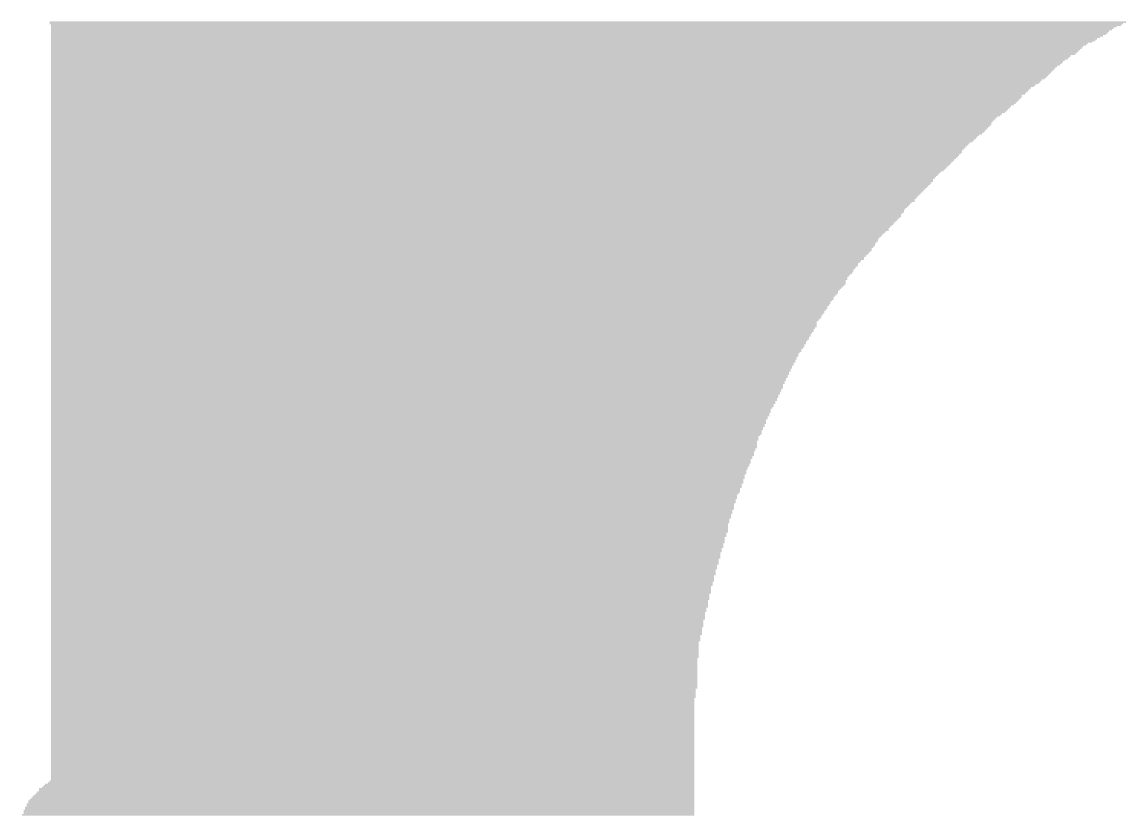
# Model space of a CAD drawing. Extents: x -6035 to 5999, y -4339 to 4339.
# Drawn here: x -1995 to -553, y -3206 to -2170 of the extents above; entities that cross this region are included whole.
import ezdxf

# ---------------------------------------------------------------- set-up
doc = ezdxf.new("R2010")
doc.units = 0
doc.layers.add('L1D0', color=1, linetype='CONTINUOUS')

# ---------------------------------------------------------------- blocks, each defined once
blk = doc.blocks.new('SOI_PAD4.png')
at = {"layer": 'L1D0'}
for points in [[(-1959, -2171), (-1959, -2169), (-553, -2171), (-553, -2169)], [(-1959, -2173), (-1959, -2171), (-557, -2173), (-557, -2171)], [(-1957, -2175), (-1957, -2173), (-559, -2175), (-559, -2173)], [(-1957, -2177), (-1957, -2175), (-565, -2177), (-565, -2175)], [(-1957, -2179), (-1957, -2177), (-569, -2179), (-569, -2177)], [(-1957, -2181), (-1957, -2179), (-571, -2181), (-571, -2179)], [(-1957, -2183), (-1957, -2181), (-575, -2183), (-575, -2181)], [(-1957, -2185), (-1957, -2183), (-577, -2185), (-577, -2183)], [(-1957, -2187), (-1957, -2185), (-579, -2187), (-579, -2185)], [(-1957, -2189), (-1957, -2187), (-583, -2189), (-583, -2187)], [(-1957, -2191), (-1957, -2189), (-587, -2191), (-587, -2189)], [(-1957, -2193), (-1957, -2191), (-591, -2193), (-591, -2191)], [(-1957, -2195), (-1957, -2193), (-593, -2195), (-593, -2193)], [(-1957, -2197), (-1957, -2195), (-597, -2197), (-597, -2195)], [(-1957, -2199), (-1957, -2197), (-603, -2199), (-603, -2197)], [(-1957, -2201), (-1957, -2199), (-605, -2201), (-605, -2199)], [(-1957, -2203), (-1957, -2201), (-609, -2203), (-609, -2201)], [(-1957, -2205), (-1957, -2203), (-611, -2205), (-611, -2203)], [(-1957, -2207), (-1957, -2205), (-613, -2207), (-613, -2205)], [(-1957, -2209), (-1957, -2207), (-615, -2209), (-615, -2207)], [(-1957, -2211), (-1957, -2209), (-617, -2211), (-617, -2209)], [(-1957, -2213), (-1957, -2211), (-619, -2213), (-619, -2211)], [(-1957, -2215), (-1957, -2213), (-625, -2215), (-625, -2213)], [(-1957, -2217), (-1957, -2215), (-627, -2217), (-627, -2215)], [(-1957, -2219), (-1957, -2217), (-629, -2219), (-629, -2217)], [(-1957, -2221), (-1957, -2219), (-633, -2221), (-633, -2219)], [(-1957, -2223), (-1957, -2221), (-635, -2223), (-635, -2221)], [(-1957, -2225), (-1957, -2223), (-637, -2225), (-637, -2223)], [(-1957, -2227), (-1957, -2225), (-639, -2227), (-639, -2225)], [(-1957, -2229), (-1957, -2227), (-643, -2229), (-643, -2227)], [(-1957, -2231), (-1957, -2229), (-645, -2231), (-645, -2229)], [(-1957, -2233), (-1957, -2231), (-647, -2233), (-647, -2231)], [(-1957, -2235), (-1957, -2233), (-649, -2235), (-649, -2233)], [(-1957, -2237), (-1957, -2235), (-651, -2237), (-651, -2235)], [(-1957, -2239), (-1957, -2237), (-653, -2239), (-653, -2237)], [(-1957, -2241), (-1957, -2239), (-655, -2241), (-655, -2239)], [(-1957, -2243), (-1957, -2241), (-657, -2243), (-657, -2241)], [(-1957, -2245), (-1957, -2243), (-659, -2245), (-659, -2243)], [(-1957, -2247), (-1957, -2245), (-663, -2247), (-663, -2245)], [(-1957, -2249), (-1957, -2247), (-665, -2249), (-665, -2247)], [(-1957, -2251), (-1957, -2249), (-667, -2251), (-667, -2249)], [(-1957, -2253), (-1957, -2251), (-671, -2253), (-671, -2251)], [(-1957, -2255), (-1957, -2253), (-673, -2255), (-673, -2253)], [(-1957, -2257), (-1957, -2255), (-677, -2257), (-677, -2255)], [(-1957, -2259), (-1957, -2257), (-679, -2259), (-679, -2257)], [(-1957, -2261), (-1957, -2259), (-681, -2261), (-681, -2259)], [(-1957, -2263), (-1957, -2261), (-683, -2263), (-683, -2261)], [(-1957, -2265), (-1957, -2263), (-685, -2265), (-685, -2263)], [(-1957, -2267), (-1957, -2265), (-689, -2267), (-689, -2265)], [(-1957, -2269), (-1957, -2267), (-689, -2269), (-689, -2267)], [(-1957, -2271), (-1957, -2269), (-691, -2271), (-691, -2269)], [(-1957, -2273), (-1957, -2271), (-693, -2273), (-693, -2271)], [(-1957, -2275), (-1957, -2273), (-695, -2275), (-695, -2273)], [(-1957, -2277), (-1957, -2275), (-697, -2277), (-697, -2275)], [(-1957, -2279), (-1957, -2277), (-699, -2279), (-699, -2277)], [(-1957, -2281), (-1957, -2279), (-703, -2281), (-703, -2279)], [(-1957, -2283), (-1957, -2281), (-705, -2283), (-705, -2281)], [(-1957, -2285), (-1957, -2283), (-707, -2285), (-707, -2283)], [(-1957, -2287), (-1957, -2285), (-709, -2287), (-709, -2285)], [(-1957, -2289), (-1957, -2287), (-711, -2289), (-711, -2287)], [(-1957, -2291), (-1957, -2289), (-715, -2291), (-715, -2289)], [(-1957, -2293), (-1957, -2291), (-717, -2293), (-717, -2291)], [(-1957, -2295), (-1957, -2293), (-721, -2295), (-721, -2293)], [(-1957, -2297), (-1957, -2295), (-723, -2297), (-723, -2295)], [(-1957, -2299), (-1957, -2297), (-725, -2299), (-725, -2297)], [(-1957, -2301), (-1957, -2299), (-727, -2301), (-727, -2299)], [(-1957, -2303), (-1957, -2301), (-729, -2303), (-729, -2301)], [(-1957, -2305), (-1957, -2303), (-729, -2305), (-729, -2303)], [(-1957, -2307), (-1957, -2305), (-731, -2307), (-731, -2305)], [(-1957, -2309), (-1957, -2307), (-733, -2309), (-733, -2307)], [(-1957, -2311), (-1957, -2309), (-735, -2311), (-735, -2309)], [(-1957, -2313), (-1957, -2311), (-737, -2313), (-737, -2311)], [(-1957, -2315), (-1957, -2313), (-739, -2315), (-739, -2313)], [(-1957, -2317), (-1957, -2315), (-741, -2317), (-741, -2315)], [(-1957, -2319), (-1957, -2317), (-745, -2319), (-745, -2317)], [(-1957, -2321), (-1957, -2319), (-747, -2321), (-747, -2319)], [(-1957, -2323), (-1957, -2321), (-749, -2323), (-749, -2321)], [(-1957, -2325), (-1957, -2323), (-751, -2325), (-751, -2323)], [(-1957, -2327), (-1957, -2325), (-753, -2327), (-753, -2325)], [(-1957, -2329), (-1957, -2327), (-757, -2329), (-757, -2327)], [(-1957, -2331), (-1957, -2329), (-759, -2331), (-759, -2329)], [(-1957, -2333), (-1957, -2331), (-761, -2333), (-761, -2331)], [(-1957, -2335), (-1957, -2333), (-763, -2335), (-763, -2333)], [(-1957, -2337), (-1957, -2335), (-765, -2337), (-765, -2335)], [(-1957, -2339), (-1957, -2337), (-767, -2339), (-767, -2337)], [(-1957, -2341), (-1957, -2339), (-767, -2341), (-767, -2339)], [(-1957, -2343), (-1957, -2341), (-769, -2343), (-769, -2341)], [(-1957, -2345), (-1957, -2343), (-771, -2345), (-771, -2343)], [(-1957, -2347), (-1957, -2345), (-773, -2347), (-773, -2345)], [(-1957, -2349), (-1957, -2347), (-775, -2349), (-775, -2347)], [(-1957, -2351), (-1957, -2349), (-777, -2351), (-777, -2349)], [(-1957, -2353), (-1957, -2351), (-779, -2353), (-779, -2351)], [(-1957, -2355), (-1957, -2353), (-781, -2355), (-781, -2353)], [(-1957, -2357), (-1957, -2355), (-783, -2357), (-783, -2355)], [(-1957, -2359), (-1957, -2357), (-785, -2359), (-785, -2357)], [(-1957, -2361), (-1957, -2359), (-787, -2361), (-787, -2359)], [(-1957, -2363), (-1957, -2361), (-789, -2363), (-789, -2361)], [(-1957, -2365), (-1957, -2363), (-791, -2365), (-791, -2363)], [(-1957, -2367), (-1957, -2365), (-795, -2367), (-795, -2365)], [(-1957, -2369), (-1957, -2367), (-797, -2369), (-797, -2367)], [(-1957, -2371), (-1957, -2369), (-799, -2371), (-799, -2369)], [(-1957, -2373), (-1957, -2371), (-801, -2373), (-801, -2371)], [(-1957, -2375), (-1957, -2373), (-803, -2375), (-803, -2373)], [(-1957, -2377), (-1957, -2375), (-805, -2377), (-805, -2375)], [(-1957, -2379), (-1957, -2377), (-805, -2379), (-805, -2377)], [(-1957, -2381), (-1957, -2379), (-807, -2381), (-807, -2379)], [(-1957, -2383), (-1957, -2381), (-809, -2383), (-809, -2381)], [(-1957, -2385), (-1957, -2383), (-811, -2385), (-811, -2383)], [(-1957, -2387), (-1957, -2385), (-813, -2387), (-813, -2385)], [(-1957, -2389), (-1957, -2387), (-815, -2389), (-815, -2387)], [(-1957, -2391), (-1957, -2389), (-817, -2391), (-817, -2389)], [(-1957, -2393), (-1957, -2391), (-819, -2393), (-819, -2391)], [(-1957, -2395), (-1957, -2393), (-821, -2395), (-821, -2393)], [(-1957, -2397), (-1957, -2395), (-823, -2397), (-823, -2395)], [(-1957, -2399), (-1957, -2397), (-825, -2399), (-825, -2397)], [(-1957, -2401), (-1957, -2399), (-827, -2401), (-827, -2399)], [(-1957, -2403), (-1957, -2401), (-829, -2403), (-829, -2401)], [(-1957, -2405), (-1957, -2403), (-829, -2405), (-829, -2403)], [(-1957, -2407), (-1957, -2405), (-833, -2407), (-833, -2405)], [(-1957, -2409), (-1957, -2407), (-835, -2409), (-835, -2407)], [(-1957, -2411), (-1957, -2409), (-837, -2411), (-837, -2409)], [(-1957, -2413), (-1957, -2411), (-839, -2413), (-839, -2411)], [(-1957, -2415), (-1957, -2413), (-841, -2415), (-841, -2413)], [(-1957, -2417), (-1957, -2415), (-843, -2417), (-843, -2415)], [(-1957, -2419), (-1957, -2417), (-843, -2419), (-843, -2417)], [(-1957, -2421), (-1957, -2419), (-845, -2421), (-845, -2419)], [(-1957, -2423), (-1957, -2421), (-847, -2423), (-847, -2421)], [(-1957, -2425), (-1957, -2423), (-847, -2425), (-847, -2423)], [(-1957, -2427), (-1957, -2425), (-849, -2427), (-849, -2425)], [(-1957, -2429), (-1957, -2427), (-851, -2429), (-851, -2427)], [(-1957, -2431), (-1957, -2429), (-853, -2431), (-853, -2429)], [(-1957, -2433), (-1957, -2431), (-855, -2433), (-855, -2431)], [(-1957, -2435), (-1957, -2433), (-857, -2435), (-857, -2433)], [(-1957, -2437), (-1957, -2435), (-859, -2437), (-859, -2435)], [(-1957, -2439), (-1957, -2437), (-861, -2439), (-861, -2437)], [(-1957, -2441), (-1957, -2439), (-863, -2441), (-863, -2439)], [(-1957, -2443), (-1957, -2441), (-863, -2443), (-863, -2441)], [(-1957, -2445), (-1957, -2443), (-867, -2445), (-867, -2443)], [(-1957, -2447), (-1957, -2445), (-869, -2447), (-869, -2445)], [(-1957, -2449), (-1957, -2447), (-871, -2449), (-871, -2447)], [(-1957, -2451), (-1957, -2449), (-873, -2451), (-873, -2449)], [(-1957, -2453), (-1957, -2451), (-875, -2453), (-875, -2451)], [(-1957, -2455), (-1957, -2453), (-877, -2455), (-877, -2453)], [(-1957, -2457), (-1957, -2455), (-877, -2457), (-877, -2455)], [(-1957, -2459), (-1957, -2457), (-879, -2459), (-879, -2457)], [(-1957, -2461), (-1957, -2459), (-881, -2461), (-881, -2459)], [(-1957, -2463), (-1957, -2461), (-881, -2463), (-881, -2461)], [(-1957, -2465), (-1957, -2463), (-883, -2465), (-883, -2463)], [(-1957, -2467), (-1957, -2465), (-885, -2467), (-885, -2465)], [(-1957, -2469), (-1957, -2467), (-885, -2469), (-885, -2467)], [(-1957, -2471), (-1957, -2469), (-887, -2471), (-887, -2469)], [(-1957, -2473), (-1957, -2471), (-889, -2473), (-889, -2471)], [(-1957, -2475), (-1957, -2473), (-891, -2475), (-891, -2473)], [(-1957, -2477), (-1957, -2475), (-893, -2477), (-893, -2475)], [(-1957, -2479), (-1957, -2477), (-895, -2479), (-895, -2477)], [(-1957, -2481), (-1957, -2479), (-895, -2481), (-895, -2479)], [(-1957, -2483), (-1957, -2481), (-899, -2483), (-899, -2481)], [(-1957, -2485), (-1957, -2483), (-901, -2485), (-901, -2483)], [(-1957, -2487), (-1957, -2485), (-903, -2487), (-903, -2485)], [(-1957, -2489), (-1957, -2487), (-903, -2489), (-903, -2487)], [(-1957, -2491), (-1957, -2489), (-905, -2491), (-905, -2489)], [(-1957, -2493), (-1957, -2491), (-907, -2493), (-907, -2491)], [(-1957, -2495), (-1957, -2493), (-909, -2495), (-909, -2493)], [(-1957, -2497), (-1957, -2495), (-909, -2497), (-909, -2495)], [(-1957, -2499), (-1957, -2497), (-911, -2499), (-911, -2497)], [(-1957, -2501), (-1957, -2499), (-913, -2501), (-913, -2499)], [(-1957, -2503), (-1957, -2501), (-915, -2503), (-915, -2501)], [(-1957, -2505), (-1957, -2503), (-917, -2505), (-917, -2503)], [(-1957, -2507), (-1957, -2505), (-917, -2507), (-917, -2505)], [(-1957, -2509), (-1957, -2507), (-919, -2509), (-919, -2507)], [(-1957, -2511), (-1957, -2509), (-919, -2511), (-919, -2509)], [(-1957, -2513), (-1957, -2511), (-919, -2513), (-919, -2511)], [(-1957, -2515), (-1957, -2513), (-921, -2515), (-921, -2513)], [(-1957, -2517), (-1957, -2515), (-923, -2517), (-923, -2515)], [(-1957, -2519), (-1957, -2517), (-925, -2519), (-925, -2517)], [(-1957, -2521), (-1957, -2519), (-927, -2521), (-927, -2519)], [(-1957, -2523), (-1957, -2521), (-929, -2523), (-929, -2521)], [(-1957, -2525), (-1957, -2523), (-929, -2525), (-929, -2523)], [(-1957, -2527), (-1957, -2525), (-931, -2527), (-931, -2525)], [(-1957, -2529), (-1957, -2527), (-933, -2529), (-933, -2527)], [(-1957, -2531), (-1957, -2529), (-935, -2531), (-935, -2529)], [(-1957, -2533), (-1957, -2531), (-935, -2533), (-935, -2531)], [(-1957, -2535), (-1957, -2533), (-937, -2535), (-937, -2533)], [(-1957, -2537), (-1957, -2535), (-939, -2537), (-939, -2535)], [(-1957, -2539), (-1957, -2537), (-939, -2539), (-939, -2537)], [(-1957, -2541), (-1957, -2539), (-941, -2541), (-941, -2539)], [(-1957, -2543), (-1957, -2541), (-943, -2543), (-943, -2541)], [(-1957, -2545), (-1957, -2543), (-943, -2545), (-943, -2543)], [(-1957, -2547), (-1957, -2545), (-945, -2547), (-945, -2545)], [(-1957, -2549), (-1957, -2547), (-947, -2549), (-947, -2547)], [(-1957, -2551), (-1957, -2549), (-947, -2551), (-947, -2549)], [(-1957, -2553), (-1957, -2551), (-949, -2553), (-949, -2551)], [(-1957, -2555), (-1957, -2553), (-951, -2555), (-951, -2553)], [(-1957, -2557), (-1957, -2555), (-951, -2557), (-951, -2555)], [(-1957, -2559), (-1957, -2557), (-953, -2559), (-953, -2557)], [(-1957, -2561), (-1957, -2559), (-955, -2561), (-955, -2559)], [(-1957, -2563), (-1957, -2561), (-957, -2563), (-957, -2561)], [(-1957, -2565), (-1957, -2563), (-957, -2565), (-957, -2563)], [(-1957, -2567), (-1957, -2565), (-957, -2567), (-957, -2565)], [(-1957, -2569), (-1957, -2567), (-957, -2569), (-957, -2567)], [(-1957, -2571), (-1957, -2569), (-959, -2571), (-959, -2569)], [(-1957, -2573), (-1957, -2571), (-961, -2573), (-961, -2571)], [(-1957, -2575), (-1957, -2573), (-961, -2575), (-961, -2573)], [(-1957, -2577), (-1957, -2575), (-963, -2577), (-963, -2575)], [(-1957, -2579), (-1957, -2577), (-965, -2579), (-965, -2577)], [(-1957, -2581), (-1957, -2579), (-965, -2581), (-965, -2579)], [(-1957, -2583), (-1957, -2581), (-967, -2583), (-967, -2581)], [(-1957, -2585), (-1957, -2583), (-967, -2585), (-967, -2583)], [(-1957, -2587), (-1957, -2585), (-969, -2587), (-969, -2585)], [(-1957, -2589), (-1957, -2587), (-971, -2589), (-971, -2587)], [(-1957, -2591), (-1957, -2589), (-971, -2591), (-971, -2589)], [(-1957, -2593), (-1957, -2591), (-973, -2593), (-973, -2591)], [(-1957, -2595), (-1957, -2593), (-973, -2595), (-973, -2593)], [(-1957, -2597), (-1957, -2595), (-975, -2597), (-975, -2595)], [(-1957, -2599), (-1957, -2597), (-977, -2599), (-977, -2597)], [(-1957, -2601), (-1957, -2599), (-977, -2601), (-977, -2599)], [(-1957, -2603), (-1957, -2601), (-979, -2603), (-979, -2601)], [(-1957, -2605), (-1957, -2603), (-981, -2605), (-981, -2603)], [(-1957, -2607), (-1957, -2605), (-981, -2607), (-981, -2605)], [(-1957, -2609), (-1957, -2607), (-983, -2609), (-983, -2607)], [(-1957, -2611), (-1957, -2609), (-983, -2611), (-983, -2609)], [(-1957, -2613), (-1957, -2611), (-985, -2613), (-985, -2611)], [(-1957, -2615), (-1957, -2613), (-985, -2615), (-985, -2613)], [(-1957, -2617), (-1957, -2615), (-987, -2617), (-987, -2615)], [(-1957, -2619), (-1957, -2617), (-987, -2619), (-987, -2617)], [(-1957, -2621), (-1957, -2619), (-989, -2621), (-989, -2619)], [(-1957, -2623), (-1957, -2621), (-989, -2623), (-989, -2621)], [(-1957, -2625), (-1957, -2623), (-991, -2625), (-991, -2623)], [(-1957, -2627), (-1957, -2625), (-991, -2627), (-991, -2625)], [(-1957, -2629), (-1957, -2627), (-993, -2629), (-993, -2627)], [(-1957, -2631), (-1957, -2629), (-993, -2631), (-993, -2629)], [(-1957, -2633), (-1957, -2631), (-995, -2633), (-995, -2631)], [(-1957, -2635), (-1957, -2633), (-995, -2635), (-995, -2633)], [(-1957, -2637), (-1957, -2635), (-997, -2637), (-997, -2635)], [(-1957, -2639), (-1957, -2637), (-997, -2639), (-997, -2637)], [(-1957, -2641), (-1957, -2639), (-999, -2641), (-999, -2639)], [(-1957, -2643), (-1957, -2641), (-999, -2643), (-999, -2641)], [(-1957, -2645), (-1957, -2643), (-1001, -2645), (-1001, -2643)], [(-1957, -2647), (-1957, -2645), (-1001, -2647), (-1001, -2645)], [(-1957, -2649), (-1957, -2647), (-1001, -2649), (-1001, -2647)], [(-1957, -2651), (-1957, -2649), (-1003, -2651), (-1003, -2649)], [(-1957, -2653), (-1957, -2651), (-1003, -2653), (-1003, -2651)], [(-1957, -2655), (-1957, -2653), (-1005, -2655), (-1005, -2653)], [(-1957, -2657), (-1957, -2655), (-1005, -2657), (-1005, -2655)], [(-1957, -2659), (-1957, -2657), (-1007, -2659), (-1007, -2657)], [(-1957, -2661), (-1957, -2659), (-1007, -2661), (-1007, -2659)], [(-1957, -2663), (-1957, -2661), (-1009, -2663), (-1009, -2661)], [(-1957, -2665), (-1957, -2663), (-1009, -2665), (-1009, -2663)], [(-1957, -2667), (-1957, -2665), (-1011, -2667), (-1011, -2665)], [(-1957, -2669), (-1957, -2667), (-1011, -2669), (-1011, -2667)], [(-1957, -2671), (-1957, -2669), (-1013, -2671), (-1013, -2669)], [(-1957, -2673), (-1957, -2671), (-1013, -2673), (-1013, -2671)], [(-1957, -2675), (-1957, -2673), (-1015, -2675), (-1015, -2673)], [(-1957, -2677), (-1957, -2675), (-1017, -2677), (-1017, -2675)], [(-1957, -2679), (-1957, -2677), (-1017, -2679), (-1017, -2677)], [(-1957, -2681), (-1957, -2679), (-1017, -2681), (-1017, -2679)], [(-1957, -2683), (-1957, -2681), (-1019, -2683), (-1019, -2681)], [(-1957, -2685), (-1957, -2683), (-1019, -2685), (-1019, -2683)], [(-1957, -2687), (-1957, -2685), (-1021, -2687), (-1021, -2685)], [(-1957, -2689), (-1957, -2687), (-1021, -2689), (-1021, -2687)], [(-1957, -2691), (-1957, -2689), (-1023, -2691), (-1023, -2689)], [(-1957, -2693), (-1957, -2691), (-1023, -2693), (-1023, -2691)], [(-1957, -2695), (-1957, -2693), (-1023, -2695), (-1023, -2693)], [(-1957, -2697), (-1957, -2695), (-1025, -2697), (-1025, -2695)], [(-1957, -2699), (-1957, -2697), (-1025, -2699), (-1025, -2697)], [(-1957, -2701), (-1957, -2699), (-1027, -2701), (-1027, -2699)], [(-1957, -2703), (-1957, -2701), (-1027, -2703), (-1027, -2701)], [(-1957, -2705), (-1957, -2703), (-1029, -2705), (-1029, -2703)], [(-1957, -2707), (-1957, -2705), (-1029, -2707), (-1029, -2705)], [(-1957, -2709), (-1957, -2707), (-1029, -2709), (-1029, -2707)], [(-1957, -2711), (-1957, -2709), (-1031, -2711), (-1031, -2709)], [(-1957, -2713), (-1957, -2711), (-1033, -2713), (-1033, -2711)], [(-1957, -2715), (-1957, -2713), (-1033, -2715), (-1033, -2713)], [(-1957, -2717), (-1957, -2715), (-1033, -2717), (-1033, -2715)], [(-1957, -2719), (-1957, -2717), (-1035, -2719), (-1035, -2717)], [(-1957, -2721), (-1957, -2719), (-1035, -2721), (-1035, -2719)], [(-1957, -2723), (-1957, -2721), (-1035, -2723), (-1035, -2721)], [(-1957, -2725), (-1957, -2723), (-1035, -2725), (-1035, -2723)], [(-1957, -2727), (-1957, -2725), (-1035, -2727), (-1035, -2725)], [(-1957, -2729), (-1957, -2727), (-1037, -2729), (-1037, -2727)], [(-1957, -2731), (-1957, -2729), (-1037, -2731), (-1037, -2729)], [(-1957, -2733), (-1957, -2731), (-1039, -2733), (-1039, -2731)], [(-1957, -2735), (-1957, -2733), (-1039, -2735), (-1039, -2733)], [(-1957, -2737), (-1957, -2735), (-1039, -2737), (-1039, -2735)], [(-1957, -2739), (-1957, -2737), (-1041, -2739), (-1041, -2737)], [(-1957, -2741), (-1957, -2739), (-1041, -2741), (-1041, -2739)], [(-1957, -2743), (-1957, -2741), (-1043, -2743), (-1043, -2741)], [(-1957, -2745), (-1957, -2743), (-1043, -2745), (-1043, -2743)], [(-1957, -2747), (-1957, -2745), (-1043, -2747), (-1043, -2745)], [(-1957, -2749), (-1957, -2747), (-1045, -2749), (-1045, -2747)], [(-1957, -2751), (-1957, -2749), (-1045, -2751), (-1045, -2749)], [(-1957, -2753), (-1957, -2751), (-1047, -2753), (-1047, -2751)], [(-1957, -2755), (-1957, -2753), (-1047, -2755), (-1047, -2753)], [(-1957, -2757), (-1957, -2755), (-1049, -2757), (-1049, -2755)], [(-1957, -2759), (-1957, -2757), (-1049, -2759), (-1049, -2757)], [(-1957, -2761), (-1957, -2759), (-1049, -2761), (-1049, -2759)], [(-1957, -2763), (-1957, -2761), (-1051, -2763), (-1051, -2761)], [(-1957, -2765), (-1957, -2763), (-1051, -2765), (-1051, -2763)], [(-1957, -2767), (-1957, -2765), (-1051, -2767), (-1051, -2765)], [(-1957, -2769), (-1957, -2767), (-1053, -2769), (-1053, -2767)], [(-1957, -2771), (-1957, -2769), (-1053, -2771), (-1053, -2769)], [(-1957, -2773), (-1957, -2771), (-1053, -2773), (-1053, -2771)], [(-1957, -2775), (-1957, -2773), (-1055, -2775), (-1055, -2773)], [(-1957, -2777), (-1957, -2775), (-1055, -2777), (-1055, -2775)], [(-1957, -2779), (-1957, -2777), (-1055, -2779), (-1055, -2777)], [(-1957, -2781), (-1957, -2779), (-1057, -2781), (-1057, -2779)], [(-1957, -2783), (-1957, -2781), (-1057, -2783), (-1057, -2781)], [(-1957, -2785), (-1957, -2783), (-1057, -2785), (-1057, -2783)], [(-1957, -2787), (-1957, -2785), (-1059, -2787), (-1059, -2785)], [(-1957, -2789), (-1957, -2787), (-1061, -2789), (-1061, -2787)], [(-1957, -2791), (-1957, -2789), (-1061, -2791), (-1061, -2789)], [(-1957, -2793), (-1957, -2791), (-1061, -2793), (-1061, -2791)], [(-1957, -2795), (-1957, -2793), (-1063, -2795), (-1063, -2793)], [(-1957, -2797), (-1957, -2795), (-1063, -2797), (-1063, -2795)], [(-1957, -2799), (-1957, -2797), (-1063, -2799), (-1063, -2797)], [(-1957, -2801), (-1957, -2799), (-1065, -2801), (-1065, -2799)], [(-1957, -2803), (-1957, -2801), (-1065, -2803), (-1065, -2801)], [(-1957, -2805), (-1957, -2803), (-1065, -2805), (-1065, -2803)], [(-1957, -2807), (-1957, -2805), (-1065, -2807), (-1065, -2805)], [(-1957, -2809), (-1957, -2807), (-1067, -2809), (-1067, -2807)], [(-1957, -2811), (-1957, -2809), (-1067, -2811), (-1067, -2809)], [(-1957, -2813), (-1957, -2811), (-1067, -2813), (-1067, -2811)], [(-1957, -2815), (-1957, -2813), (-1069, -2815), (-1069, -2813)], [(-1957, -2817), (-1957, -2815), (-1069, -2817), (-1069, -2815)], [(-1957, -2819), (-1957, -2817), (-1069, -2819), (-1069, -2817)], [(-1957, -2821), (-1957, -2819), (-1071, -2821), (-1071, -2819)], [(-1957, -2823), (-1957, -2821), (-1071, -2823), (-1071, -2821)], [(-1957, -2825), (-1957, -2823), (-1071, -2825), (-1071, -2823)], [(-1957, -2827), (-1957, -2825), (-1073, -2827), (-1073, -2825)], [(-1957, -2829), (-1957, -2827), (-1073, -2829), (-1073, -2827)], [(-1957, -2831), (-1957, -2829), (-1073, -2831), (-1073, -2829)], [(-1957, -2833), (-1957, -2831), (-1073, -2833), (-1073, -2831)], [(-1957, -2835), (-1957, -2833), (-1073, -2835), (-1073, -2833)], [(-1957, -2837), (-1957, -2835), (-1073, -2837), (-1073, -2835)], [(-1957, -2839), (-1957, -2837), (-1075, -2839), (-1075, -2837)], [(-1957, -2841), (-1957, -2839), (-1075, -2841), (-1075, -2839)], [(-1957, -2843), (-1957, -2841), (-1075, -2843), (-1075, -2841)], [(-1957, -2845), (-1957, -2843), (-1077, -2845), (-1077, -2843)], [(-1957, -2847), (-1957, -2845), (-1077, -2847), (-1077, -2845)], [(-1957, -2849), (-1957, -2847), (-1077, -2849), (-1077, -2847)], [(-1957, -2851), (-1957, -2849), (-1077, -2851), (-1077, -2849)], [(-1957, -2853), (-1957, -2851), (-1079, -2853), (-1079, -2851)], [(-1957, -2855), (-1957, -2853), (-1079, -2855), (-1079, -2853)], [(-1957, -2857), (-1957, -2855), (-1079, -2857), (-1079, -2855)], [(-1957, -2859), (-1957, -2857), (-1081, -2859), (-1081, -2857)], [(-1957, -2861), (-1957, -2859), (-1081, -2861), (-1081, -2859)], [(-1957, -2863), (-1957, -2861), (-1081, -2863), (-1081, -2861)], [(-1957, -2865), (-1957, -2863), (-1083, -2865), (-1083, -2863)], [(-1957, -2867), (-1957, -2865), (-1083, -2867), (-1083, -2865)], [(-1957, -2869), (-1957, -2867), (-1083, -2869), (-1083, -2867)], [(-1957, -2871), (-1957, -2869), (-1083, -2871), (-1083, -2869)], [(-1957, -2873), (-1957, -2871), (-1085, -2873), (-1085, -2871)], [(-1957, -2875), (-1957, -2873), (-1085, -2875), (-1085, -2873)], [(-1957, -2877), (-1957, -2875), (-1085, -2877), (-1085, -2875)], [(-1957, -2879), (-1957, -2877), (-1085, -2879), (-1085, -2877)], [(-1957, -2881), (-1957, -2879), (-1087, -2881), (-1087, -2879)], [(-1957, -2883), (-1957, -2881), (-1087, -2883), (-1087, -2881)], [(-1957, -2885), (-1957, -2883), (-1087, -2885), (-1087, -2883)], [(-1957, -2887), (-1957, -2885), (-1089, -2887), (-1089, -2885)], [(-1957, -2889), (-1957, -2887), (-1089, -2889), (-1089, -2887)], [(-1957, -2891), (-1957, -2889), (-1089, -2891), (-1089, -2889)], [(-1957, -2893), (-1957, -2891), (-1089, -2893), (-1089, -2891)], [(-1957, -2895), (-1957, -2893), (-1091, -2895), (-1091, -2893)], [(-1957, -2897), (-1957, -2895), (-1091, -2897), (-1091, -2895)], [(-1957, -2899), (-1957, -2897), (-1091, -2899), (-1091, -2897)], [(-1957, -2901), (-1957, -2899), (-1091, -2901), (-1091, -2899)], [(-1957, -2903), (-1957, -2901), (-1093, -2903), (-1093, -2901)], [(-1957, -2905), (-1957, -2903), (-1093, -2905), (-1093, -2903)], [(-1957, -2907), (-1957, -2905), (-1093, -2907), (-1093, -2905)], [(-1957, -2909), (-1957, -2907), (-1095, -2909), (-1095, -2907)], [(-1957, -2911), (-1957, -2909), (-1095, -2911), (-1095, -2909)], [(-1957, -2913), (-1957, -2911), (-1095, -2913), (-1095, -2911)], [(-1957, -2915), (-1957, -2913), (-1095, -2915), (-1095, -2913)], [(-1957, -2917), (-1957, -2915), (-1095, -2917), (-1095, -2915)], [(-1957, -2919), (-1957, -2917), (-1097, -2919), (-1097, -2917)], [(-1957, -2921), (-1957, -2919), (-1097, -2921), (-1097, -2919)], [(-1957, -2923), (-1957, -2921), (-1097, -2923), (-1097, -2921)], [(-1957, -2925), (-1957, -2923), (-1097, -2925), (-1097, -2923)], [(-1957, -2927), (-1957, -2925), (-1099, -2927), (-1099, -2925)], [(-1957, -2929), (-1957, -2927), (-1099, -2929), (-1099, -2927)], [(-1957, -2931), (-1957, -2929), (-1099, -2931), (-1099, -2929)], [(-1957, -2933), (-1957, -2931), (-1099, -2933), (-1099, -2931)], [(-1957, -2935), (-1957, -2933), (-1099, -2935), (-1099, -2933)], [(-1957, -2937), (-1957, -2935), (-1101, -2937), (-1101, -2935)], [(-1957, -2939), (-1957, -2937), (-1101, -2939), (-1101, -2937)], [(-1957, -2941), (-1957, -2939), (-1101, -2941), (-1101, -2939)], [(-1957, -2943), (-1957, -2941), (-1103, -2943), (-1103, -2941)], [(-1957, -2945), (-1957, -2943), (-1103, -2945), (-1103, -2943)], [(-1957, -2947), (-1957, -2945), (-1103, -2947), (-1103, -2945)], [(-1957, -2949), (-1957, -2947), (-1103, -2949), (-1103, -2947)], [(-1957, -2951), (-1957, -2949), (-1103, -2951), (-1103, -2949)], [(-1957, -2953), (-1957, -2951), (-1105, -2953), (-1105, -2951)], [(-1957, -2955), (-1957, -2953), (-1105, -2955), (-1105, -2953)], [(-1957, -2957), (-1957, -2955), (-1105, -2957), (-1105, -2955)], [(-1957, -2959), (-1957, -2957), (-1105, -2959), (-1105, -2957)], [(-1957, -2961), (-1957, -2959), (-1105, -2961), (-1105, -2959)], [(-1957, -2963), (-1957, -2961), (-1107, -2963), (-1107, -2961)], [(-1957, -2965), (-1957, -2963), (-1107, -2965), (-1107, -2963)], [(-1957, -2967), (-1957, -2965), (-1107, -2967), (-1107, -2965)], [(-1957, -2969), (-1957, -2967), (-1107, -2969), (-1107, -2967)], [(-1957, -2971), (-1957, -2969), (-1107, -2971), (-1107, -2969)], [(-1957, -2973), (-1957, -2971), (-1109, -2973), (-1109, -2971)], [(-1957, -2975), (-1957, -2973), (-1109, -2975), (-1109, -2973)], [(-1957, -2977), (-1957, -2975), (-1109, -2977), (-1109, -2975)], [(-1957, -2979), (-1957, -2977), (-1109, -2979), (-1109, -2977)], [(-1957, -2981), (-1957, -2979), (-1111, -2981), (-1111, -2979)], [(-1957, -2983), (-1957, -2981), (-1111, -2983), (-1111, -2981)], [(-1957, -2985), (-1957, -2983), (-1111, -2985), (-1111, -2983)], [(-1957, -2987), (-1957, -2985), (-1111, -2987), (-1111, -2985)], [(-1957, -2989), (-1957, -2987), (-1111, -2989), (-1111, -2987)], [(-1957, -2991), (-1957, -2989), (-1111, -2991), (-1111, -2989)], [(-1957, -2993), (-1957, -2991), (-1111, -2993), (-1111, -2991)], [(-1957, -2995), (-1957, -2993), (-1111, -2995), (-1111, -2993)], [(-1957, -2997), (-1957, -2995), (-1111, -2997), (-1111, -2995)], [(-1957, -2999), (-1957, -2997), (-1111, -2999), (-1111, -2997)], [(-1957, -3001), (-1957, -2999), (-1111, -3001), (-1111, -2999)], [(-1957, -3003), (-1957, -3001), (-1113, -3003), (-1113, -3001)], [(-1957, -3005), (-1957, -3003), (-1113, -3005), (-1113, -3003)], [(-1957, -3007), (-1957, -3005), (-1113, -3007), (-1113, -3005)], [(-1957, -3009), (-1957, -3007), (-1113, -3009), (-1113, -3007)], [(-1957, -3011), (-1957, -3009), (-1113, -3011), (-1113, -3009)], [(-1957, -3013), (-1957, -3011), (-1113, -3013), (-1113, -3011)], [(-1957, -3015), (-1957, -3013), (-1113, -3015), (-1113, -3013)], [(-1957, -3017), (-1957, -3015), (-1113, -3017), (-1113, -3015)], [(-1957, -3019), (-1957, -3017), (-1113, -3019), (-1113, -3017)], [(-1957, -3021), (-1957, -3019), (-1113, -3021), (-1113, -3019)], [(-1957, -3023), (-1957, -3021), (-1113, -3023), (-1113, -3021)], [(-1957, -3025), (-1957, -3023), (-1113, -3025), (-1113, -3023)], [(-1957, -3027), (-1957, -3025), (-1113, -3027), (-1113, -3025)], [(-1957, -3029), (-1957, -3027), (-1113, -3029), (-1113, -3027)], [(-1957, -3031), (-1957, -3029), (-1113, -3031), (-1113, -3029)], [(-1957, -3033), (-1957, -3031), (-1113, -3033), (-1113, -3031)], [(-1957, -3035), (-1957, -3033), (-1113, -3035), (-1113, -3033)], [(-1957, -3037), (-1957, -3035), (-1113, -3037), (-1113, -3035)], [(-1957, -3039), (-1957, -3037), (-1113, -3039), (-1113, -3037)], [(-1957, -3041), (-1957, -3039), (-1113, -3041), (-1113, -3039)], [(-1957, -3043), (-1957, -3041), (-1115, -3043), (-1115, -3041)], [(-1957, -3045), (-1957, -3043), (-1115, -3045), (-1115, -3043)], [(-1957, -3047), (-1957, -3045), (-1115, -3047), (-1115, -3045)], [(-1957, -3049), (-1957, -3047), (-1115, -3049), (-1115, -3047)], [(-1957, -3051), (-1957, -3049), (-1115, -3051), (-1115, -3049)], [(-1957, -3053), (-1957, -3051), (-1115, -3053), (-1115, -3051)], [(-1957, -3055), (-1957, -3053), (-1117, -3055), (-1117, -3053)], [(-1957, -3057), (-1957, -3055), (-1117, -3057), (-1117, -3055)], [(-1957, -3059), (-1957, -3057), (-1117, -3059), (-1117, -3057)], [(-1957, -3061), (-1957, -3059), (-1117, -3061), (-1117, -3059)], [(-1957, -3063), (-1957, -3061), (-1117, -3063), (-1117, -3061)], [(-1957, -3065), (-1957, -3063), (-1117, -3065), (-1117, -3063)], [(-1957, -3067), (-1957, -3065), (-1117, -3067), (-1117, -3065)], [(-1957, -3069), (-1957, -3067), (-1117, -3069), (-1117, -3067)], [(-1957, -3071), (-1957, -3069), (-1117, -3071), (-1117, -3069)], [(-1957, -3073), (-1957, -3071), (-1117, -3073), (-1117, -3071)], [(-1957, -3075), (-1957, -3073), (-1117, -3075), (-1117, -3073)], [(-1957, -3077), (-1957, -3075), (-1117, -3077), (-1117, -3075)], [(-1957, -3079), (-1957, -3077), (-1117, -3079), (-1117, -3077)], [(-1957, -3081), (-1957, -3079), (-1117, -3081), (-1117, -3079)], [(-1957, -3083), (-1957, -3081), (-1117, -3083), (-1117, -3081)], [(-1957, -3085), (-1957, -3083), (-1117, -3085), (-1117, -3083)], [(-1957, -3087), (-1957, -3085), (-1117, -3087), (-1117, -3085)], [(-1957, -3089), (-1957, -3087), (-1117, -3089), (-1117, -3087)], [(-1957, -3091), (-1957, -3089), (-1117, -3091), (-1117, -3089)], [(-1957, -3093), (-1957, -3091), (-1117, -3093), (-1117, -3091)], [(-1957, -3095), (-1957, -3093), (-1117, -3095), (-1117, -3093)], [(-1957, -3097), (-1957, -3095), (-1117, -3097), (-1117, -3095)], [(-1957, -3099), (-1957, -3097), (-1117, -3099), (-1117, -3097)], [(-1957, -3101), (-1957, -3099), (-1117, -3101), (-1117, -3099)], [(-1957, -3103), (-1957, -3101), (-1117, -3103), (-1117, -3101)], [(-1957, -3105), (-1957, -3103), (-1117, -3105), (-1117, -3103)], [(-1957, -3107), (-1957, -3105), (-1117, -3107), (-1117, -3105)], [(-1957, -3109), (-1957, -3107), (-1117, -3109), (-1117, -3107)], [(-1957, -3111), (-1957, -3109), (-1117, -3111), (-1117, -3109)], [(-1957, -3113), (-1957, -3111), (-1117, -3113), (-1117, -3111)], [(-1957, -3115), (-1957, -3113), (-1117, -3115), (-1117, -3113)], [(-1957, -3117), (-1957, -3115), (-1117, -3117), (-1117, -3115)], [(-1957, -3119), (-1957, -3117), (-1117, -3119), (-1117, -3117)], [(-1957, -3121), (-1957, -3119), (-1117, -3121), (-1117, -3119)], [(-1957, -3123), (-1957, -3121), (-1117, -3123), (-1117, -3121)], [(-1957, -3125), (-1957, -3123), (-1117, -3125), (-1117, -3123)], [(-1957, -3127), (-1957, -3125), (-1117, -3127), (-1117, -3125)], [(-1957, -3129), (-1957, -3127), (-1117, -3129), (-1117, -3127)], [(-1957, -3131), (-1957, -3129), (-1117, -3131), (-1117, -3129)], [(-1957, -3133), (-1957, -3131), (-1117, -3133), (-1117, -3131)], [(-1957, -3135), (-1957, -3133), (-1117, -3135), (-1117, -3133)], [(-1957, -3137), (-1957, -3135), (-1117, -3137), (-1117, -3135)], [(-1957, -3139), (-1957, -3137), (-1117, -3139), (-1117, -3137)], [(-1957, -3141), (-1957, -3139), (-1117, -3141), (-1117, -3139)], [(-1957, -3143), (-1957, -3141), (-1117, -3143), (-1117, -3141)], [(-1957, -3145), (-1957, -3143), (-1117, -3145), (-1117, -3143)], [(-1957, -3147), (-1957, -3145), (-1117, -3147), (-1117, -3145)], [(-1957, -3149), (-1957, -3147), (-1117, -3149), (-1117, -3147)], [(-1957, -3151), (-1957, -3149), (-1117, -3151), (-1117, -3149)], [(-1957, -3153), (-1957, -3151), (-1117, -3153), (-1117, -3151)], [(-1957, -3155), (-1957, -3153), (-1117, -3155), (-1117, -3153)], [(-1957, -3157), (-1957, -3155), (-1117, -3157), (-1117, -3155)], [(-1957, -3159), (-1957, -3157), (-1117, -3159), (-1117, -3157)], [(-1973, -3173), (-1973, -3171), (-1117, -3173), (-1117, -3171)], [(-1969, -3171), (-1969, -3169), (-1117, -3171), (-1117, -3169)], [(-1967, -3169), (-1967, -3167), (-1117, -3169), (-1117, -3167)], [(-1965, -3167), (-1965, -3165), (-1117, -3167), (-1117, -3165)], [(-1961, -3165), (-1961, -3163), (-1117, -3165), (-1117, -3163)], [(-1959, -3163), (-1959, -3161), (-1117, -3163), (-1117, -3161)], [(-1957, -3161), (-1957, -3159), (-1117, -3161), (-1117, -3159)], [(-1985, -3187), (-1985, -3185), (-1117, -3187), (-1117, -3185)], [(-1983, -3185), (-1983, -3183), (-1117, -3185), (-1117, -3183)], [(-1981, -3183), (-1981, -3181), (-1117, -3183), (-1117, -3181)], [(-1979, -3181), (-1979, -3179), (-1117, -3181), (-1117, -3179)], [(-1977, -3179), (-1977, -3177), (-1117, -3179), (-1117, -3177)], [(-1975, -3177), (-1975, -3175), (-1117, -3177), (-1117, -3175)], [(-1973, -3175), (-1973, -3173), (-1117, -3175), (-1117, -3173)], [(-1993, -3201), (-1993, -3199), (-1117, -3201), (-1117, -3199)], [(-1993, -3203), (-1993, -3201), (-1117, -3203), (-1117, -3201)], [(-1991, -3197), (-1991, -3195), (-1117, -3197), (-1117, -3195)], [(-1991, -3199), (-1991, -3197), (-1117, -3199), (-1117, -3197)], [(-1989, -3193), (-1989, -3191), (-1117, -3193), (-1117, -3191)], [(-1989, -3195), (-1989, -3193), (-1117, -3195), (-1117, -3193)], [(-1987, -3189), (-1987, -3187), (-1117, -3189), (-1117, -3187)], [(-1987, -3191), (-1987, -3189), (-1117, -3191), (-1117, -3189)], [(-1995, -3207), (-1995, -3205), (-1117, -3207), (-1117, -3205)], [(-1993, -3205), (-1993, -3203), (-1117, -3205), (-1117, -3203)]]:
    blk.add_solid(points, dxfattribs=at)

msp = doc.modelspace()

# ---------------------------------------------------------------- block references
msp.add_blockref('SOI_PAD4.png', (0, 0))

doc.saveas('drawing.dxf')
